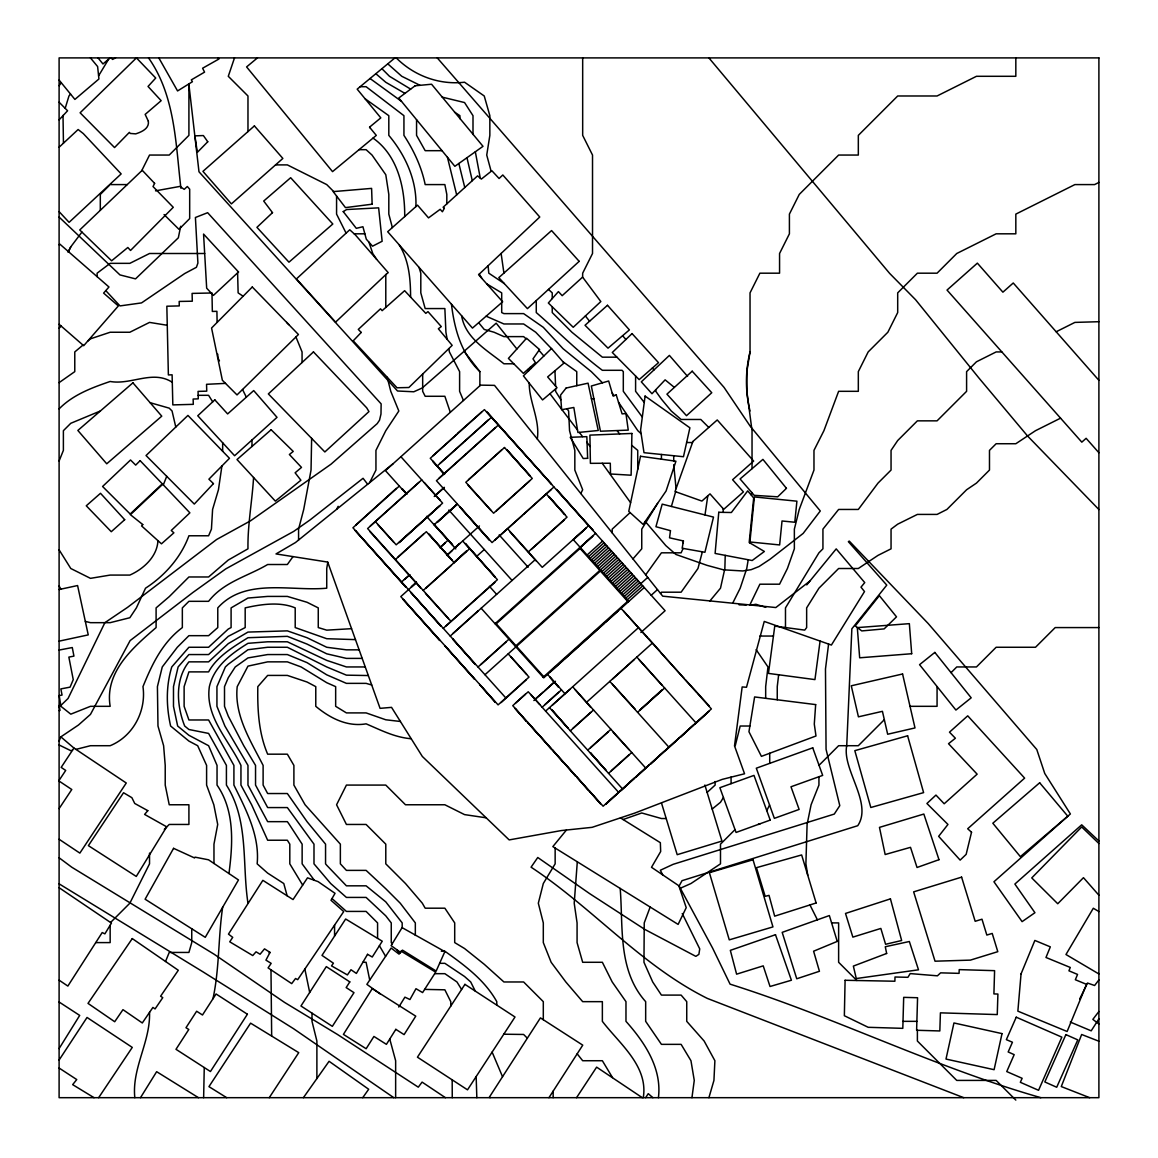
<?xml version="1.0" encoding="UTF-8"?>
<svg xmlns="http://www.w3.org/2000/svg" width="1158" height="1158" viewBox="0 0 1158 1158"><rect width="100%" height="100%" fill="white"/><g stroke="black" fill="none" stroke-linecap="round" stroke-linejoin="round"><path stroke-width="1.5" d="M725.226 555.362L724.865 568.506L720.493 588.192L709.926 600.915M221.916 465.965L218.442 489.762L212.594 509.448L211.436 529.134L208.599 535.778L188.913 535.778C180.952 557.476 164.74 575.743 145.532 588.192L136.383 607.892L129.841 617.735L110.155 622.671L90.469 622.671L85.33 621.383M222.64 451.229L222.683 442.805M204.257 1067.546L203.634 1097.683M311.632 438.375L311.039 470.061L303.714 509.448L298.576 529.134L298.576 540.019M537.298 438.983C540.149 419.732 529.148 401.971 529.22 383.153M749.921 541.973L754.379 496.941L796.907 501.182L794.793 522.244L782.026 520.984L779.638 544.94L749.921 541.973L750.037 543.015M751.47 495.334L751.745 492.512M778.654 674.767L777.25 686.636L777.25 699.779M157.937 540.656C157.213 556.52 143.606 568.969 129.841 575.077L110.155 575.077L90.469 578.349L70.783 568.506L59.101 549.818M828.592 644.065L825.48 668.991L826.059 749.313L839.782 805.65L834.281 814.074L673.131 864.331L660.35 870.251L662.68 874.84M253.573 477.501C252.154 501.356 247.566 524.892 247.971 548.82L228.285 560.038L208.599 576.974L188.913 576.974L169.227 596.674L156.098 607.892L156.098 627.578C132.837 647.669 104.51 672.031 110.155 706.322L90.469 706.322L70.783 714.168L60.94 706.322L59.203 695.611M212.971 998.746C219.513 968.522 218.153 937.56 222.654 907.279M820.081 641.069L814.942 679.601L768.449 673.406L774.76 626.116L804.738 630.111L806.648 627.578L806.648 607.892L818.938 588.192L838.624 568.506L858.324 568.506L878.01 555.377L891.052 548.82L891.052 529.134L897.696 524.169L917.382 514.413L937.068 514.413L946.911 509.448L966.597 489.762L976.455 483.103L989.482 470.061L989.482 450.375L996.141 443.731L1015.827 443.731L1035.513 430.689L1060.554 418.168M691.948 1097.683L694.264 1080.414L690.964 1060.728L681.121 1044.357L661.435 1044.357L645.672 1021.342L645.672 1001.656C617.605 970.245 623.293 926.965 620.181 888.418M704.99 514.948L707.799 495.827M1015.827 57.9L1015.827 76.298L976.455 76.298L937.068 95.984L897.696 95.984L858.324 135.37L858.324 155.056L838.624 155.056L799.252 194.428L789.409 214.114L789.409 233.815L779.566 253.501L779.566 273.187L759.88 273.187L750.037 292.873L750.037 351.931L746.838 371.631L746.838 391.317L752.034 430.689L752.034 468.701M748.213 559.748L746.751 568.506L740.194 588.192L732.681 603.202M327.786 562.267L326.73 568.506L326.73 588.192C291.107 591.579 245.178 577.335 217.776 607.892L217.776 627.578L208.599 635.67L188.913 635.67L177.319 647.264L162.265 666.95L157.416 686.636L157.98 726.023L163.611 745.709L165.218 765.395L165.218 785.081L169.227 804.767L188.913 804.767L188.913 824.453L169.227 824.453L164.306 829.389M228.951 873.537C232.83 843.95 234.958 811.005 217.038 785.081L217.038 765.395L208.599 745.709L188.913 735.287L177.652 726.023L173.483 706.322L173.483 686.636L178.115 666.95L188.913 654.559L208.599 654.559L228.285 636.321L245.178 627.578L245.178 607.892C260.695 604.331 279.889 601.407 295.203 607.892L295.203 627.578L326.73 638.709L355.477 639.621M180.677 226.273L178.332 237.81L135.529 278.875L119.954 274.909L59.101 217.082M702.356 551.83L697.97 568.506L681.121 592.201L661.435 592.201L660.538 593.446M735.258 745.709L740.194 726.023L749.892 726.023M501.125 253.501L503.918 273.1M671.394 506.466L675.635 491.73M708.913 1097.683L713.936 1080.414L714.891 1060.728L704.136 1041.028L686.737 1021.342L686.737 1001.656L681.121 995.098L661.435 995.098L652.707 981.97L643.964 962.284L644.239 922.897L650.159 907.047M63.01 115.438L63.444 143.201M65.181 108.331L68.959 95.984L70.537 94.073M234.495 57.9L228.285 76.298L247.971 95.984L247.971 131.578M163.321 484.884L166.723 476.343M59.101 461L63.386 450.375L63.386 430.689L70.783 423.292L100.355 410.989M165.536 961.502L169.227 952.441L188.913 952.441L191.75 942.598L191.75 928.774M59.101 741.091L60.853 736.864L78.426 725.053L90.469 714.399L130.116 640.606L192.836 592.534L225.752 568.896L293.698 531.406L310.083 519.899L363.062 478.297L367.665 484.261M749.733 605.171L759.88 584.197L779.566 584.197L787.411 568.506L794.359 548.82L794.359 529.134L799.252 509.448L813.973 470.061L813.973 450.375L823.917 430.689L838.624 391.317L858.324 391.317L858.324 371.631L868.167 351.931L887.853 332.245L897.696 312.559L897.696 292.873L917.382 273.187L937.068 273.187L956.754 253.501L996.141 233.815L1015.827 233.815L1015.827 214.114L1074.885 184.585L1094.585 184.585L1098.899 182.428M1079.661 999.021L1087.507 983.041L1094.614 985.501L1098.899 979.885M68.409 251.59L70.783 246.842L81.928 232.078M141.638 170.848L149.527 155.056L169.227 155.056L188.913 135.37L188.913 83.897M336.645 509.288L338.136 506.321M369.663 482.64L375.945 470.061L375.945 450.375L385.788 430.689L398.83 411.003L390.767 391.317L387.221 377.262M580.795 493.511L582.677 489.762L574.831 470.061L574.831 450.375L569.548 430.689L568.607 411.003L566.986 408.745M760.256 823.685L758.128 824.453M766.784 810.629L769.578 805.056M68.061 252.256L70.783 246.842M657.556 503.426L641.749 529.134L641.749 548.82L632.963 558.88M98.589 75.835L108.649 59.13M723.432 797.515L720.493 802.277L712.199 809.022M398.772 1007.055L404.909 997.154L409.946 999.542L415.983 988.7L422.598 992.58L435.669 972.155L401.681 951.514L398.989 954.091L391.143 948.055L366.869 984.358L380.186 993.926M59.101 1048.598L79.699 1015.421L59.101 1002.017M140.494 1097.683L156.648 1071.686L198.452 1097.683M1098.899 1018.852L1091.198 1030.837L1070.31 1022.065M548.95 1097.683L582.749 1045.153L540.424 1017.882L489.356 1097.176L490.138 1097.683M645.657 1097.683L648.248 1093.673L652.895 1097.683M269.249 1097.683L298.735 1052.651L250.591 1023.151L208.947 1086.638L226.693 1097.683M59.101 1060.048L87.038 1017.462L132.273 1047.411L98.647 1097.683M576.539 1097.683L596.631 1067.14L642.285 1097.683M60.853 736.864L73.938 748.054L61.171 767.392L65.702 770.432L59.101 780.362M59.101 808.617L71.782 789.51L59.101 781.071M303.396 1097.683L329.075 1061.293L368.678 1089.258L362.729 1097.683M293.003 556.607L287.358 564.511L267.657 564.511C247.87 576.264 223.624 581.852 208.599 601.32L188.913 601.32L182.342 607.892L182.342 627.578C162.308 642.56 151.988 664.46 142.97 686.636C146.429 710.94 133.184 736.285 110.155 745.709L90.469 745.709L75.921 749.385M645.686 574.846L661.435 552.815L681.121 552.815L683.119 548.414M1098.899 1011.499L1092.848 1019.387L1098.899 1024.019M59.101 85.692L61.345 82.811M806.75 584.891L836.206 548.892L864.736 582.59L860.987 587.149L864.505 591.564L831.401 645.049L764.251 621.441L746.505 687.244L742.162 686.955L734.519 745.897L744.551 773.776L722.187 779.392L634.816 813.075L592.129 827.333L561.341 830.561L509.173 839.912L422.323 756.449L391.549 707.364L380.07 708.349L327.714 562.079L276.009 553.929L295.449 542.552L393.17 463.663M566.436 830.025L552.844 846.614L678.125 924.402L686.231 907.669L678.849 885.754L651.505 867.299L660.668 851.535L660.35 842.691L620.456 817.881M59.101 244.772L59.738 244.034L108.968 286.996L103.612 293.104L118.348 305.944L83.694 345.706L59.101 324.298M59.101 119.867L67.584 110.763L59.101 102.208M109.084 185.656L100.312 194.428L100.312 210.307M59.101 328.235L61.215 326.122M110.575 922.492L129.841 903.211L149.527 863.839L149.527 853.099M630.111 512.603L612.206 529.134L612.206 532.883M735.041 829.606L720.493 844.153L720.493 863.839L690.964 883.525L679.775 888.49M819.039 765.293L838.624 745.709L858.324 745.709L884.336 719.683M937.068 686.636L937.068 706.322L910.029 706.322M951.051 672.668L956.754 666.95L976.455 666.95L996.141 647.264L1035.513 647.264L1055.199 627.578L1098.899 627.578M59.101 707.162L68.047 698.491L104.886 622.671L127.583 607.342L216.604 539.512L250.591 520.782L331.029 464.184L377.219 423.611L379.52 420.195L380.982 414.043L381.141 403.881L207.644 212.696L195.412 217.501L197.902 263.069L196.411 267.295L184.715 273.534L141.537 302.904L119.998 305.915L105.783 290.629M59.101 147.24L78.122 129.522L83.275 133.561L121.156 173.903L69.089 222.35L59.101 211.624M707.133 792.419L715.123 785.081L715.123 781.505M582.604 277.109L562.18 295.681L558.417 291.599L548.342 302.991L573.224 327.294L600.828 301.558L582.604 277.109L582.677 273.187L592.52 253.501L592.52 155.056L582.677 135.37L582.677 57.9M399.336 486.071L352.929 527.773L505.814 697.927M421.758 479.919L367.607 528.555L451.012 621.368M437.217 466.008L491.368 417.372M369.88 531.551L420.47 587.859M377.769 524.458L393.619 542.103M424.335 482.625L440.185 500.256M498.316 425.102L436.436 480.7L492.034 542.566L553.915 486.982M434.771 495.754L444.122 487.344M434.236 496.521L444.397 487.532M468.078 485.26L491.021 510.49M395.414 559.502L426.347 531.696L454.153 562.629M434.076 524.748L457.28 503.904M456.961 504.323L437.073 522.475L457.106 504.483M445.714 537.225L433.671 524.125M401.58 581.909L409.7 574.759M439.968 547.56L447.987 540.221M409.845 574.904L404.431 579.492M440.112 547.705L445.265 542.798M416.402 582.156L411.235 587.063L416.533 582.315M454.385 548.024L459.813 543.42L454.515 548.183M416.446 582.532L400.798 596.602L498.085 704.875L529.018 677.083L508.174 653.879M446.814 555.247L479.426 525.949M447.06 555.449L452.213 550.528M453.444 562.846L466.616 551.005L453.589 562.991M423.206 590.435L469.612 548.733M425.478 593.432L448.436 618.661M476.56 556.477L484.305 549.514M509.766 531.667L535.951 560.79M443.268 628.316L497.419 579.68L462.664 541.003M528.352 551.874L567.029 517.134L546.171 493.93M450.23 636.06L535.3 559.604M588.655 525.645L542.248 567.348L507.508 528.67M572.761 540.062L585.948 528.222L572.906 540.221M495.059 623.728L595.603 533.375M579.651 547.85L592.896 535.966L579.796 548.009M495.61 624.35L580.694 547.893M587.092 555.015L602.551 541.119M588.582 556.665L604.042 542.769M590.059 558.33L605.533 544.434M591.55 559.98L607.024 546.084M593.041 561.644L608.515 547.748M478.022 666.994L508.955 639.187M594.532 563.295L610.005 549.399M596.023 564.959L611.496 551.063M597.514 566.609L612.973 552.713M599.004 568.274L614.464 554.378M515.353 646.309L600.423 569.866M600.495 569.924L615.955 556.028M484.97 674.723L600.988 570.489M601.972 571.589L617.446 557.693M510.75 656.586L526.601 674.231M603.463 573.239L618.937 559.343M604.954 574.904L620.427 561.008M606.445 576.554L621.918 562.658M607.936 578.218L623.409 564.322M609.426 579.869L624.886 565.972M610.917 581.533L626.377 567.637M612.408 583.183L627.868 569.287M613.885 584.848L629.359 570.952M615.376 586.498L630.849 572.602M616.867 588.163L632.34 574.267M618.358 589.813L633.831 575.917M619.848 591.477L635.322 577.581M621.339 593.128L636.813 579.232M622.83 594.792L638.29 580.896M624.321 596.442L639.781 582.546M640.779 583.661L647.727 577.408M625.812 598.107L641.271 584.211M627.289 599.757L642.762 585.861M543.145 677.242L628.229 600.799M590.667 635.539L577.828 647.076M644.253 587.526L543.71 677.864L481.163 608.254M530.813 694.482L539.715 704.382M623.626 611.091L635.105 623.858M534.982 699.273L543.782 691.644M554.465 681.758L544.709 690.805M533.881 700.532L555.449 681.28M651.201 595.255L657.483 589.61M544.853 704.657L558.619 692.281M542.132 707.234L561.471 689.864M635.945 624.784L647.568 637.421M545.606 711.099L638.42 627.708M575.106 689.632L590.797 707.408M640.895 632.485L665.097 610.729L484.42 409.628L430.269 458.279L444.44 474.042M648.408 638.347L659.886 651.114M586.585 702.24L652.316 643.168M612.365 684.117L635.308 709.347M639.274 659.93L662.072 685.29M570.329 730.828L593.533 709.984M660.567 652.186L672.031 664.967M672.87 665.893L684.349 678.66M587.699 750.167L610.903 729.308M613.175 732.305L629.17 749.805M637.58 712.329L664.649 688.011M685.174 679.587L696.812 692.223M608.543 773.37L631.747 752.512M697.652 693.15L709.13 705.917M59.101 408.904C72.882 394.762 91.887 387.727 110.155 381.474C131.201 385.238 152.755 369.59 172.281 382.285M110.082 57.9L102.961 63.965L98.039 57.9M82.971 345.084L74.778 351.931L74.778 371.631L59.101 382.632M87.661 341.161L90.469 338.816L110.155 332.245L129.841 332.245L149.527 322.402L167.259 325.282M257.452 57.9L246.596 66.918L332.534 171.63L376.292 135.399L369.532 127.177L380.794 117.87L357.185 89.152L394.95 57.9M809.862 581.084L775.831 607.545L662.694 596.167L494.509 385.368L480.556 385.136L385.44 470.611L406.545 494.104M115.539 57.9L112.543 59.42L111.168 57.9M1056.168 331.767L1074.885 322.402L1098.899 321.707M623.12 819.531L641.749 812.974L661.435 818.532L666.212 818.532M72.491 750.239L70.783 750.673L59.101 744.97M59.101 589.538L77.586 585.543L88.24 634.888L59.101 641.156M59.101 695.625L62.054 695.061L60.853 688.909L70.088 687.143L73.243 679.645L68.858 657.107L73.938 656.108L72.274 647.539L59.101 650.072M59.101 710.592L60.057 710.404L59.101 705.497M155.534 190.853L180.026 186.395L184.18 189.362L187.335 186.51L189.68 189.159L189.68 218.587L178.983 229.342L164.06 214.563M750.616 605.2L755.87 604.273L765.742 607.342M360.124 86.705L366.102 86.705L403.939 115.684L403.939 135.37C413.768 150.381 421.57 166.94 425.174 184.585L444.86 184.585L446.814 194.428L446.814 203.88M365.117 98.792L388.813 115.684L388.813 135.37C405.387 155.1 416.996 180.46 415.896 206.602M359.052 149.672L366.102 149.672L372.022 155.056L385.788 174.742L388.813 194.428L388.813 214.114L392.359 227.561M442.009 150.685L425.174 150.685L416.562 135.37L416.562 119.694M275.546 164.899L287.358 164.899L326.73 184.585L333.721 191.577M110.256 184.585L127.25 184.585M354.16 233.815L364.842 233.815M204.677 253.501L149.527 253.501L129.841 263.344L110.155 263.344L97.113 273.187L97.113 276.646M504.266 283.551L488.792 273.187L488.126 265.718M286.663 322.402L288.921 324.718M1001.858 351.931L996.141 351.931L976.455 361.788L966.597 371.631L966.597 391.317L937.068 420.846L917.382 420.846L897.696 440.532L891.052 450.375L891.052 470.061L878.01 483.103L858.324 509.448L838.624 509.448L822.933 529.134L822.933 548.82L818.938 552.815L785.486 607.892L785.486 627.549M616.939 357.171L602.363 357.171L571.922 332.245L552.236 312.559L552.236 306.798M513.79 363.786L503.918 363.786C487.59 350.512 465.342 338.498 461.622 315.772M198.163 395.312L208.599 395.312L212.696 401.84M591.405 398.714L593.895 398.714M686.622 442.53L692.513 442.53M351.554 628.678L326.73 630.155L318.262 627.578L318.262 607.892L307.044 602.276L287.358 596.413L267.657 596.413L247.971 598.049L231.093 607.892L231.093 627.578L228.285 629.026L208.599 647.264L188.913 647.264L171.76 666.95C165.883 686.303 166.231 706.38 170.617 726.023L188.913 741.077L197.671 745.709L206.602 765.395L206.602 785.081L213.825 804.767L217.704 824.453L213.969 844.153L213.969 863.463M759.88 636.046L773.428 636.046M359.125 649.841L346.416 649.841L326.73 647.264L307.044 637.74L287.358 630.864L247.971 632.08L228.285 643.616L208.599 661.855L188.913 661.855C174.713 679.529 176.682 705.873 184.687 726.023L188.913 729.497L208.599 733.419L226.418 765.395L226.418 785.081C249.071 820.646 241.921 863.636 247.971 903.211L248.232 903.211M362.193 658.395L346.416 658.395L326.73 653.821L307.044 644.094L287.358 636.335L247.971 637.711C233.482 646.801 216.879 656.543 208.599 671.886L188.913 671.886L184.122 686.636L184.122 706.322L188.913 719.972L208.599 719.972L233.916 765.395L233.916 785.081C245.959 809.558 259.855 835.671 257.148 863.839L267.657 873.118L283.782 883.525L287.141 895.8M365.262 666.95L346.416 666.95L326.73 660.393L287.358 641.793L267.657 641.793L247.971 643.327C231.137 653.763 214.158 666.241 209.366 686.636C204.908 716.816 228.879 739.976 240.951 765.395L240.951 785.081L251.619 804.767L267.657 840.23L287.358 840.23L289.804 844.153L289.804 863.839L302.672 885.103M486.186 817.809L464.546 814.61L444.86 804.767L405.488 804.767L385.788 785.081L346.416 785.081L336.573 804.767L346.416 824.453L366.102 824.453L385.788 844.153L385.788 863.839L405.488 883.525L422.323 903.211L425.174 908.19L444.86 908.19L454.703 922.897L454.703 942.598L464.546 948.518L484.232 964.281L503.918 981.97L523.619 981.97L543.305 1001.656L543.305 1019.735M831.603 922.897L838.624 922.897L838.624 962.284L856.848 980.508M95.752 942.598L110.155 942.598L110.155 925.242M441.285 951.21L444.86 951.21C464.662 965.367 484.681 979.972 496.782 1001.656L496.782 1005.115M362.888 962.284L366.102 962.284L369.72 980.088M439.62 963.326L444.86 963.326L464.546 976.498L470.698 981.97L475.258 991.074M434.699 973.675L444.86 973.675L456.976 981.97L461.593 989.468M903.008 1021.342L916.875 1021.342M739.079 604.838L746.186 605.055M400.407 721.477L385.788 719.784L366.102 712.908L346.416 712.908L335.661 706.322L335.661 686.636L326.73 682.699L301.123 666.95L287.358 661.855L267.657 661.855L247.971 666.125L237.216 686.636C234.09 715.311 250.62 740.903 263.112 765.395L263.112 785.081L267.657 793.534L287.358 793.534L307.044 821.659L325.557 844.153L325.557 863.839L326.73 865.258L346.416 885.827L366.102 885.827L385.788 901.879L402.188 922.897L402.188 927.688M368.331 675.548L346.416 675.157L326.73 666.95L287.358 647.264L267.657 647.264L247.971 649.725L228.285 664.243L225.376 666.95L216.937 686.636L216.937 706.322L224.884 726.023L247.971 765.395L247.971 785.081L267.657 821.659L287.358 821.659L289.312 824.453L302.137 844.153L302.137 863.839L314.339 880.283M411.22 738.732C394.777 737.443 380.808 730.076 366.102 723.837C347.27 727.108 329.871 718.061 315.772 706.322L315.772 686.636L307.044 682.019L287.358 675.418L267.657 675.418L257.814 686.636C257.409 709.376 258.596 733.014 267.657 754.176L287.358 754.176L293.9 765.395L293.9 785.081L305.075 804.767L340.365 844.153L340.365 863.839L346.416 870.382L366.102 870.382L385.788 888.751L400.248 903.211L415.331 922.897L415.331 935.432M150.12 402.695L169.227 408.152L172.064 411.003L175.784 427.07M371.718 685L366.102 683.365L346.416 683.365L326.73 674.824L307.044 662.651L287.358 654.559L267.657 654.559L247.971 657.918L235.248 666.95L228.285 677.705L224.507 686.636L224.507 706.322L228.285 716.18L243.745 745.709L255.542 765.395L255.542 785.081L267.657 807.575L287.358 807.575L313.992 844.153L313.992 863.839L330.681 883.525L346.416 897.421L366.102 897.421L385.788 915.862L391.259 922.897L391.259 942.598L392.215 943.813M1040.796 1097.683L1034.789 1095.917C930.699 1065.476 833.355 1016.695 730.076 984.155L712.619 948.127L679.124 886.029L682.004 880.688L857.745 825.697C872.944 803.218 841.88 769.39 846.73 745.709L851.854 628.808L886.767 585.123L848.365 541.669L849.248 541.09L928.151 623.496L1036.786 749.515L1044.748 773.472L1070.383 813.958L993.94 881.759L1022.094 921.638L1034.934 912.707L1014.871 884.061L1081.702 824.814L1098.899 840.998M1098.899 1041.23L1081.659 1034.499L1061.278 1086.566L1089.664 1097.683M963.717 1097.683L707.379 998.428C641.214 965.482 592.36 907.597 531.073 867.183L537.761 857.499L589.712 893.672L644.774 929.396L695.842 956.363L698.882 954.366L699.736 948.894L682.25 913.546M442.182 97.127L464.546 102.555L473 115.684L473 134.487M486.128 316.192L503.918 323.965L523.619 323.965L535.734 332.245L551.454 348.601M420.05 85.33L401.783 76.298L387.771 63.835M410.656 89.123L389.493 76.298L381.908 68.698M404.953 93.393L385.788 82.29L375.843 73.707M1098.899 973.965L1065.968 954.51L1093.311 908.248L1098.899 911.563M486.693 283.84L501.704 292.873L501.704 300.733M94.044 1097.683L72.665 1084.641L76.746 1079.56L59.101 1068.038M445.425 1097.683L422.091 1082.108L418.284 1087.174L337.456 1034.456L284.463 1002.35L214.1 954.206L71.782 867.226L59.101 857.774M59.101 883.844L202.867 971.779L293.539 1028.695L393.792 1097.683M454.573 112.181L459.929 115.684L459.929 118.695M73.938 748.054L126.265 783.011L79.859 853.113L59.101 839.26M59.101 980.175L67.859 986.08L102.193 932.552L104.886 933.855L111.457 923.1L59.101 887.708M237.607 272.839L238.128 292.873L243.108 296.231M563.005 361.788L576.756 371.631L576.756 385.672M370.039 78.512L401.479 101.354M424.639 989.395L444.86 989.815L450.78 1001.656L450.78 1006.056M674.347 387.394L665.126 379.853L651.968 393.734L641.315 381.851L669.396 355.405L687.577 376.393M631.689 445.309L637.74 450.375L637.74 469.222M396.253 57.9C414.144 75.82 439.273 85.142 464.546 82.218L484.232 95.984L489.848 115.684L489.848 135.37L486.736 155.056L491.151 171.326M331.999 898.565L346.416 911.418L366.102 911.418L377.58 922.897L377.58 938.371M526.05 338.787L523.619 336.616L503.918 336.616L494.075 332.245L484.232 329.451L478.674 322.691M538.991 350.324L543.855 355.984M373.035 138.106C397.889 155.505 404.967 188.189 404.707 216.575M641.127 433.7L637.826 430.689L618.531 402.289M548.472 289.413L552.236 292.873L552.236 298.576M1098.899 843.502L1081.702 826.957L1031.749 877.909L1057.746 903.747L1083.468 877.677L1098.899 895.221M652.301 368.114L654.053 369.851M708.783 427.432L700.807 419.471L681.121 419.471L671.278 411.003L661.435 399.163L655.819 391.317L655.819 389.667M602.464 382.791L591.289 371.631L562.991 348.645L543.305 327.323L523.619 313.615L503.918 313.615L501.704 312.559L501.704 302.614M1015.827 1100.1L996.141 1080.414L956.754 1080.414L917.382 1041.028L917.382 1030.287M527.339 1038.19L523.619 1034.47L503.788 1034.21M1098.899 509.534L1027.537 435.973L978.828 377.899L915.573 299.719L889.619 273.375L708.899 57.9M481.554 412.06L457.598 433.309M488.502 419.789L464.691 441.198M495.465 427.519L467.774 452.402M551.194 489.559L523.503 514.427M501.617 449.941L468.527 479.687M529.553 481.033L496.464 510.779M564.453 519.855L531.204 549.457M573.181 539.541L628.78 601.422M579.521 547.835L628.172 601.972M621.05 608.37L711.388 708.913L603.115 806.214L512.762 705.656L528.236 691.76L618.575 792.304M618.198 610.802L605.359 622.324M456.817 434.293L432.991 455.702M463.765 442.023L439.939 463.432M466.848 453.241L439.157 478.124M522.576 515.267L494.886 540.149M636.857 657.078L695.929 722.809M604.433 623.163L591.593 634.7M634.135 659.655L612.64 678.979M499.17 534.953L528.164 567.232M444.513 474.288L432.701 461.13L444.354 474.418M609.788 681.396L668.861 747.142M576.901 647.901L564.062 659.438M400.9 456.715L442.602 503.122L396.195 544.81L375.351 521.607M448.826 510.056L512.097 580.462M418.906 482.336L370.328 525.978M494.842 582.402L446.134 625.899M563.121 660.277L550.282 671.814M406.82 493.945L402.072 488.647L406.675 494.09M433.816 523.995L452.662 544.955L445.714 537.544M426.535 516.352L455.789 548.906M489.429 586.339L496.623 594.358M396.34 488.343L355.651 525.196M572.674 686.781L645.657 767.986M569.968 689.357L552.337 705.208M590.681 712.402L573.036 728.252M608.196 731.899L590.551 747.735M628.895 754.944L611.265 770.794M423.495 534.128L398.12 556.911M451.432 565.22L426.057 588.003M547.575 674.39L564.945 693.729M495.682 623.163L544.318 677.314M478.312 610.686L452.937 633.469M506.249 641.778L480.874 664.562M526.311 679.659L501.081 702.602M549.485 707.625L622.454 788.83M525.385 694.192L515.484 703.08M1098.899 452.735L1086.117 438.303L1081.818 442.153L947.027 290.065L977.366 263.141L1002.9 292.178L1013.25 282.986L1098.899 380.331M622.599 335.719L625.899 339.482M437.275 57.9L724.068 387.423L750.152 426.115L820.284 510.982L803.174 533.404L770.07 559.213L759.069 566.508L751.18 569.664L742.799 570.966L723.461 569.823L707.031 565.35L675.968 554.479L665.85 545.635L645.238 521.418M644.253 402.448L635.597 391.317L635.597 376.017M642.314 417.054L623.308 391.317L623.308 371.631L622.049 370.299L602.363 370.299C578.841 352.669 558.286 331.651 536.27 312.559L536.27 300.559M90.44 57.9L97.619 66.542L98.922 78.99L74.894 99.414L59.101 80.076M59.101 586.006L60.94 589.133M516.888 348.978L496.189 323.169L422.207 388.002L413.782 391.78L397.527 390.999L198.988 171.789L188.913 84.606M585.383 315.96L589.581 321.229M242.529 389.508L246.35 397.165M577.176 1053.823L582.677 1060.728L602.363 1060.728L612.51 1077.591M756.131 649.652L767.971 666.95L765.67 686.636L765.67 698.332M479.875 385.759L479.875 371.631C461.188 353.74 454.414 329.002 451.461 304.207M396.774 949.676L399.684 953.41M464.488 351.786L479.875 371.631M577.509 430.023L561.963 409.671M579.304 432.368L582.546 436.595M586.86 442.24L590.117 446.481M554.943 370.748L555.594 386.121M530.147 367.376L530.986 368.49M549.949 393.691L561.601 409.194M617.156 430.689L619.588 433.946M602.232 463.272L630.603 502.702M527.715 369.518L528.627 370.792M612.206 393.098L613.986 395.689M376.596 259.291L372.76 253.501L368.924 242.138M560.892 399.785L555.594 391.317L555.594 388.914M479.267 274.084L481.873 278.412M379.404 945.71L385.6 956.334M218.24 57.9L218.905 59.029L202.607 68.221L204.561 72.143L191.331 79.873L192.416 81.726L177.565 90.946L158.834 57.9M148.542 57.9C175.321 95.897 175.654 143.925 180.909 188.233M219.455 360.862L217.834 357.75L217.762 354.174M492.121 1052.101L502.529 1076.708M389.754 1039.03L395.645 1060.728L395.645 1097.683M809.963 904.948L817.403 919.814M346.097 233.149L336.573 214.114L336.573 196.035M399.177 244.787C409.078 260.579 410.511 278.977 410.598 297.085M463.446 400.509L459.61 391.317L459.61 371.631L449.405 351.931L448.826 348.616M295.941 336.964L302.064 351.931L302.064 362.512M480.281 178.173L475.33 151.77M704.875 785.023L721.955 841.07L677.198 854.691L661.508 803.073M419.022 267.353L420.803 273.187L420.803 292.873L425.174 308.564L444.86 308.564L445.917 332.245L447.176 339.366M472.29 180.677L466.978 157.72M447.451 157.314L456.672 194.906M458.843 163.495L464.778 187.524M309.693 992.449L304.858 969.058M476.155 1076.578L476.835 1097.683M269.235 951.905L269.481 953.381M807.748 875.187L805.896 863.839L807.097 824.453L811.092 804.767L818.938 785.081L818.938 776.729M676.069 488.647L673.724 464.691M452.185 1079.835L452.257 1097.683M723.359 512.372L722.997 508.507M450.317 412.32L444.86 396.282L425.174 396.282L422.67 391.317L422.67 374.063M225.506 383.385L206.558 384.311L206.746 391.158L198.061 391.39L198.25 398.844L193.14 399.047L193.299 404.345L172.832 404.895L172.108 374.816L168.373 374.931L166.839 306.219L179.258 305.915L179.186 301.442L192.3 301.21L192.098 293.408L211.986 292.988L212.334 311.444L216.908 311.328L217.111 322.04M769.723 753.25L769.723 763.354M750.037 535.807L750.037 540.815M731.074 777.018L731.074 783.662M683.119 540.902L683.119 542.841M673.724 455.731L673.724 461.101M661.435 454.472L661.435 459.19M658.424 1097.683C662.043 1068.241 644.673 1042.301 625.971 1021.342L625.971 1001.656L612.206 981.97L602.363 962.284L582.677 962.284L577.075 942.598L577.075 922.897L574.209 903.211L577.306 861.798M643.283 1097.683C648.451 1065.997 619.472 1043.749 602.363 1021.342L602.363 1001.656L582.677 1001.656L565.828 981.97L551.15 962.284L543.305 942.598L543.305 922.897L538.325 903.211L543.305 883.525L555.145 863.839L555.145 848.047M553.148 1091.154L553.148 1097.683M385.788 274.634L385.788 307.435M370.024 126.758L370.024 127.785M334.575 925.097L334.575 936.055M316.887 1078.576L316.887 1041.028L312.009 1021.342L312.009 1013.163M271.667 1036.063L270.986 969.825M251.981 439.997L251.981 446.467M149.527 1012.381C150.554 1041.708 131.679 1068.168 134.82 1097.683M750.037 411.003A123.269 123.269 0 0 1 750.037 351.931M631.906 433.454L631.124 475.214L610.527 473.984L610.295 463.229L590.406 463.345L589.914 435.119L631.906 433.454M845.094 980.276L844.356 1015.725L868.196 1027.305L902.806 1028.347L903.689 997.356L917.57 997.733L916.615 1030.273L939.833 1030.953L940.412 1012.845L997.255 1014.582L997.906 994.042L993.911 993.926L994.592 970.665L959.215 969.622L959.07 973.357L940.614 972.85L937.415 975.818L910.188 973.589L907.93 977.309L895.004 977.005L894.888 981.231L845.094 980.276M148.34 121.17C149.454 128.654 141.508 131.969 135.732 133.865L130.232 133.445L129.378 132.374L114.541 147.558L80.119 112.789L136.441 57.9L155.722 78.035L148.036 86.459L161.15 100.688L145.155 114.41L148.34 121.17M815.666 704.6L814.291 724.097L815.985 735.981L761.414 756.362L748.951 731.74L754.611 696.942L815.666 704.6M1021.052 973.892L1017.868 1011.151L1067.126 1031.503L1086.537 984.358L1075.348 979.74L1077.548 974.428L1068.935 970.809L1070.282 967.466L1045.978 957.478L1050.32 946.853L1034.861 940.441L1021.052 973.892M718.771 512.285L715.108 553.437L752.179 560.515L764.381 551.469L749.183 542.509L753.684 497.94L747.692 490.876L731.378 512.516L718.771 512.285M670.468 530.668L669.541 537.819L683.466 540.974L682.12 548.241L704.918 552.279L713.502 517.09L662.202 504.135L655.935 526.716L670.468 530.668M645.093 396.079L640.591 430.154L644.007 452.691L683.466 456.73L689.893 427.809L645.093 396.079M640.519 456.266L628.751 511.373L643.168 524.444L666.082 490.992L675.925 461.217L640.519 456.266M1002.017 1033.616L994.1 1069.688L945.999 1059.063L953.946 1022.963L1002.017 1033.616M971.533 832.226L966.148 854.372L960.141 860.105L938.646 836.337L947.953 824.453L926.921 803.507L935.954 795.083L944.19 803.768L977.135 774.166L948.532 743.711L955.379 738.239L949.488 732.174L967.726 715.832L1024.627 778.118L967.683 828.766L971.533 832.226M692.889 441.502L675.042 491.528L701.893 501.067L709.999 493.873L723.721 509.332L743.422 491.904L732.609 479.716L753.641 461.072L717.236 419.963L692.889 441.502M147.804 810.658L144.605 814.421L166.68 826.812L136.268 876.447L88.384 845.644L123.544 792.738L131.882 797.688L134.733 803.464L147.804 810.658M1016.246 1017.187L1006.36 1039.652L1012.439 1042.229L1008.169 1051.956L1014.176 1054.649L1006.751 1071.57L1022.138 1078.301L1020.328 1082.296L1038.552 1090.3L1061.857 1037.148L1016.246 1017.187M1065.896 1034.615L1044.82 1081.948L1056.704 1087.261L1077.78 1039.884L1065.896 1034.615M444.86 951.63L436.175 971.041L402.521 950.168L399.944 951.934L391.1 945.623L402.101 927.63L444.86 951.63M154.607 183.355L153.03 186.554L173.266 207.311L130.536 250.461L127.843 247.494L111.617 260.796L79.743 229.964L142.231 170.284L154.607 183.355M270.017 952.397L265.935 960.127L271.16 963.355L268.091 967.9L291.7 983.62L295.536 978.51L297.693 979.668L343.723 911.563L331 900.287L335.038 893.325L318.117 881.643L307.507 877.836L293.046 899.563L262.852 880.341L228.473 934.13L232.715 937.358L229.747 941.816L252.748 955.553L256.048 951.818L260.087 954.235L264.516 948.865L270.017 952.397M173.57 848.336L145.112 899.216L205.256 937.329L238.476 879.95L208.527 859.801L195.022 857.152L194.558 857.948L173.57 848.336M444.354 208.31L442.399 211.769L440.17 209.308L428.518 217.892L417.517 205.154L387.684 231.73L472.464 328.09L502.659 301.789L478.587 274.721L539.758 217.009L502.804 174.974L499.084 178.506L491.889 170.747L481.352 179.085L477.588 175.857L443.123 207.239L444.354 208.31M367.535 954.322L356.375 973.429L350.99 969.738L347.414 974.935L331.535 965.888L333.417 963.195L321.996 955.393L345.649 919.018L382.256 941.208L372.254 957.015L367.535 954.322M395.833 1029.346L386.41 1044.342L373.918 1036.453L366.145 1048.728L343.419 1034.384L372.254 988.657L415.751 1016.159L404.099 1034.615L395.833 1029.346M343.231 211.581L356.302 228.343L362.917 226.736L366.304 239.185L372.529 246.191L382.14 241.269L378.637 207.847L346.647 209.54L343.231 211.581M349.803 981.897L346.155 987.586L353.986 992.652L332.346 1026.35L300.964 1005.998L326.31 966.626L349.803 981.897M247.392 1014.234L210.438 1071.526L175.987 1049.307L188.797 1029.491L185.989 1027.725L196.643 1011.238L202.491 1015.001L216.054 993.969L247.392 1014.234M464.937 984.358L417.445 1057.182L467.514 1089.837L515.006 1016.999L464.937 984.358M132.273 938.588L88.008 1003.393L114.7 1021.732L122.965 1009.66L142.304 1022.963L152.914 1007.431L155.071 1008.922L162.757 997.66L160.615 996.198L178.303 970.274L132.273 938.588M539.527 349.557L532.998 358.864L535.459 362.7L523.344 373.354L508.42 358.401L526.543 338.252L539.527 349.557M566.103 388.046L560.53 395.124L561.644 409.729L573.832 407.471L577.914 432.499L598.252 430.501L588.061 383.168L566.103 388.046M879.356 595.661L855.241 625.928L861.784 630.922L884.162 628.881L896.509 616.852L879.356 595.661M142.767 524.56L141.58 525.906L161.454 543.826L173.874 532.825L171.254 530.48L189.869 512.835L162.728 484.261L130.376 514.673L142.767 524.56M213.448 483.61L194.298 504.063L146.038 455.528L187.943 415.418L229.472 458.307L208.903 479.18L213.448 483.61M361.224 332.447L353.219 340.828L397.02 387.771L408.861 387.51L452.17 345.359L438.361 328.785L441.285 326.599L427.982 311.632L425.782 313.369L404.634 290.687L382.14 310.677L380.533 308.795L358.3 329.408L361.224 332.447M207.76 141.754L197.338 152.364L194.906 135.862L203.374 135.558L207.76 141.754M140.118 460.652L135.689 465.111L130.536 459.987L102.584 486.49L130.188 514.022L162.294 483.827L140.118 460.652M252.285 286.996L211.567 328.018L222.365 380.244L237.014 394.921L298.431 334.517L252.285 286.996M551.498 348.558L523.416 375.858L542.566 399.93L556.998 387.742L547.647 376.929L564.062 363.019L551.498 348.558M786.441 488.329L777.684 496.825L754.191 495.334L740.078 478.949L762.919 459.379L786.441 488.329M632.051 333.591L612.293 352.481L639.173 379.621L658.511 362.671L632.051 333.591M272.506 212.652L256.931 227.344L288.964 262.186L332.809 224.001L290.658 177.71L263.706 201.043L272.506 212.652M386.106 274.345L335.574 322.141L296.434 278.919L349.759 229.776L355.376 234.929L388.219 272.651L386.106 274.345M238.519 271.985L213.405 295.406L206.674 288.183L203.562 234.075L238.519 271.985M214.823 399.857L197.757 415.765L234.596 455.731L277.008 417.343L253.703 390.579L227.634 413.927L214.823 399.857M313.456 351.902L268.352 393.923L324.848 451.953L368.953 411.582L366.681 407.804L313.456 351.902M579.174 261.346L527.426 308.636L498.809 277.645L551.57 230.572L579.174 261.346M692.194 371.197L666.936 394.154L686.506 415.693L711.765 392.736L692.194 371.197M355.361 530.625L405.792 587.077L355.361 530.625M487.142 412.205L551.483 484.116L487.142 412.205M504.483 447.524L465.805 482.264L493.598 513.211L532.275 478.457L504.483 447.524M439.881 505.699L399.192 542.537L439.881 505.699M507.204 450.1L529.857 475.605L507.204 450.1M429.082 534.272L451.721 559.777L429.082 534.272M459.712 506.755L489.298 539.99L459.712 506.755M403.216 599.453L439.751 640.432L403.216 599.453M410.945 592.505L440.547 625.74L410.945 592.505M465.4 543.58L494.987 576.814L465.4 543.58M548.906 496.507L564.597 514.268L548.906 496.507M556.636 489.544L593.186 530.523L556.636 489.544M444.918 645.86L474.505 679.095L444.918 645.86M452.648 638.912L475.287 664.417L452.648 638.912M479.658 684.523L495.349 702.298L479.658 684.523M515.194 708.522L526.514 721.434L515.194 708.522M549.992 677.242L558.735 687.287L549.992 677.242M527.498 722.216L538.832 735.127L527.498 722.216M552.207 710.201L567.898 727.977L552.207 710.201M539.816 735.923L551.136 748.835L539.816 735.923M552.12 749.617L563.454 762.529L552.12 749.617M564.438 763.325L575.758 776.236L564.438 763.325M590.435 752.743L606.126 770.519L590.435 752.743M661.652 690.284L640.302 709.753L661.652 690.284M576.742 777.018L588.061 789.93L576.742 777.018M589.06 790.726L600.38 803.638L589.06 790.726M619.848 791.319L606.112 803.942L619.848 791.319M634.656 778.017L620.905 790.639L634.656 778.017M649.45 764.714L635.713 777.336L649.45 764.714M664.258 751.412L650.521 764.034L664.258 751.412M679.066 738.095L665.329 750.731L679.066 738.095M693.874 724.792L680.137 737.429L693.874 724.792M708.682 711.49L694.945 724.126L708.682 711.49M124.688 519.71L111.269 531.71L86.271 505.785L100.5 493.294L124.688 519.71M607.487 305.292L585.022 325.282L608.022 348.167L629.402 329.9L607.487 305.292M254.398 125.904L202.939 171.355L231.397 203.895L282.856 158.443L254.398 125.904M271.131 429.734L237.014 459.538L275.358 501.139L300.892 480.223L295.116 472.797L301.5 467.412L289.384 454.501L293.235 451.417L271.131 429.734M132.924 382.82L77.861 430.458L106.739 463.793L161.758 416.156L132.924 382.82M1039.667 782.779L992.826 823.222L1020.357 856.645L1067.777 816.187L1039.667 782.779M934.839 652.417L919.568 664.678L955.915 710.057L971.186 697.825L934.839 652.417M415.1 85.793L398.757 98.025L454.862 166.318L483.002 146.328L431.558 84.23L415.1 85.793M837.248 941.396L813.596 951.21L819.444 971.273L796.747 978.771L782.186 932.364L829.36 915.558L837.248 941.396M886.652 953.468L853.359 966.09L856.283 978.539L918.497 969.811L909.348 941.512L885.277 946.737L886.652 953.468M770.215 820.081L736.068 832.457L719.885 787.701L753.988 775.397L770.215 820.081M812.742 747.822L756.304 768.203L774.369 818.344L799.136 809.428L790.986 786.774L822.672 775.397L812.742 747.822M938.993 859.685L917.035 867.487L910.506 847.338L885.161 854.532L879.472 827.377L923.838 814.045L938.993 859.685M616.244 394.892L613.06 396.007L608.674 381.011L591.333 386.005L600.452 431.225L628.244 430.11L625.942 413.536L622.092 413.884L616.244 394.892M775.484 934.709L730.336 950.356L736.604 974.168L763.223 965.859L770.027 986.5L791.406 980.233L775.484 934.709M890.43 898.869L845.514 913.445L852.853 937.126L880.847 928.441L885.58 944.277L901.648 940.513L890.43 898.869M816.129 902.979L774.673 916.166L769.028 895.366L765.177 896.335L756.449 867.675L801.64 854.951L816.129 902.979M961.603 877.142L913.648 891.863L935.027 961.198L970.375 960.127L997.791 951.673L992.218 933.435L986.833 935.056L981.984 919.206L975.181 921.29L961.603 877.142M753.033 859.757L709.391 872.683L729.265 939.862L772.951 926.907L753.033 859.757M907.611 735.779L854.821 750.659L870.816 807.502L923.606 792.622L907.611 735.779M902.574 673.985L851.275 685.797L858.425 716.831L882.425 711.33L887.665 734.244L914.994 727.933L902.574 673.985M372.138 204.199L345.46 207.615L333.186 191.62L371.602 188.392L372.138 204.199M911.693 653.72L859.67 657.802L857.311 627.607L909.348 623.655L911.693 653.72M587.642 458.307L583.212 458.525L570.214 437.304L586.831 436.653L587.642 458.307M1098.899 57.9L59.101 57.9L59.101 1097.683L1098.899 1097.683L1098.899 57.9"/></g></svg>
